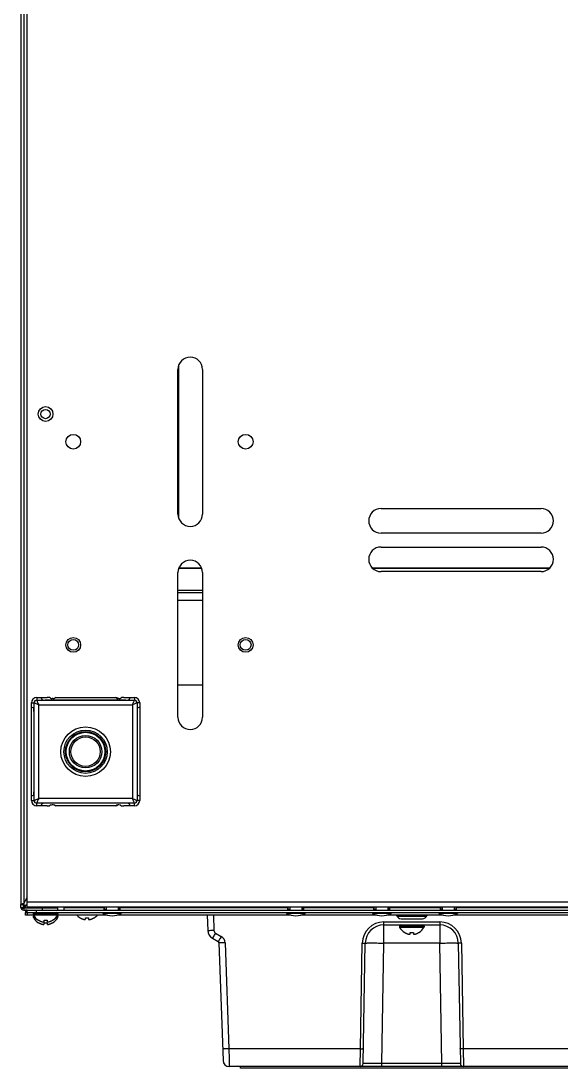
# Model space of a CAD drawing. Header units: millimetres. Extents: x 406 to 4339, y 342 to 2993.
# Drawn here: x 2695 to 2870.5, y 2295.2 to 2635.5 of the extents above; entities that cross this region are included whole.
import ezdxf

# ---------------------------------------------------------------- set-up
doc = ezdxf.new("R2010")
doc.units = ezdxf.units.MM
doc.header["$LTSCALE"] = 256.666667
doc.layers.get('0').update_dxf_attribs({"linetype": 'CONTINUOUS'})
doc.layers.add('ASSI', color=7, linetype='CONTINUOUS')
doc.layers.add('GEOM', color=7, linetype='CONTINUOUS')

msp = doc.modelspace()

# ---------------------------------------------------------------- linework, layer by layer
at = {"color": 7, "linetype": 'Continuous'}
for p, q in [((2694.98, 2895.63), (2694.98, 2348.33)), ((2695.88, 2895.63), (2695.88, 2347.43)), ((2696.98, 2347.53), (2696.98, 2893.62)), ((2745.98, 2475.23), (2745.98, 2522.23)), ((2746.08, 2523.1), (2746.08, 2474.36)), ((2746.18, 2523.47), (2746.18, 2474)), ((2753.98, 2522.23), (2753.98, 2475.23)), ((2811.98, 2477.03), (2863.98, 2477.03)), ((2863.98, 2469.03), (2811.98, 2469.03)), ((2811.98, 2464.53), (2863.98, 2464.53)), ((2746.24, 2457.66), (2753.71, 2457.66)), ((2746.3, 2457.79), (2753.65, 2457.79)), ((2809.07, 2457.79), (2866.88, 2457.79)), ((2809.2, 2457.66), (2866.75, 2457.66)), ((2863.98, 2456.53), (2811.98, 2456.53)), ((2745.98, 2409.23), (2745.98, 2456.23)), ((2753.98, 2456.23), (2753.98, 2409.23)), ((2745.98, 2450.48), (2753.98, 2450.48)), ((2745.98, 2449.73), (2753.98, 2449.73)), ((2745.98, 2447.23), (2753.98, 2447.23)), ((2745.98, 2419.73), (2753.98, 2419.73)), ((2700.13, 2415.64), (2703.52, 2415.64)), ((2701.48, 2415.64), (2701.87, 2414.85)), ((2704.63, 2415.37), (2704.27, 2415.61)), ((2706.34, 2415.64), (2705.94, 2415.37)), ((2706.34, 2415.64), (2725.61, 2415.64)), ((2726.01, 2415.37), (2725.61, 2415.64)), ((2727.32, 2415.37), (2727.68, 2415.61)), ((2728.43, 2415.64), (2731.82, 2415.64)), ((2730.47, 2415.64), (2730.08, 2414.85)), ((2698.37, 2382.19), (2698.37, 2413.88)), ((2699.16, 2412.13), (2698.37, 2412.53)), ((2729.07, 2414.81), (2702.88, 2414.81)), ((2705.44, 2415.36), (2705.13, 2415.36)), ((2726.82, 2415.36), (2726.51, 2415.36)), ((2733.58, 2412.53), (2732.79, 2412.13)), ((2733.58, 2413.88), (2733.58, 2382.19)), ((2699.2, 2411.13), (2699.2, 2384.94)), ((2732.75, 2411.13), (2732.75, 2384.94)), ((2699.16, 2383.93), (2698.37, 2383.54)), ((2733.58, 2383.54), (2732.79, 2383.93)), ((2703.52, 2380.43), (2700.13, 2380.43)), ((2701.87, 2381.22), (2701.48, 2380.43)), ((2729.07, 2381.25), (2702.88, 2381.25)), ((2704.63, 2380.69), (2704.27, 2380.45)), ((2705.44, 2380.71), (2705.13, 2380.71)), ((2705.94, 2380.69), (2706.34, 2380.43)), ((2725.61, 2380.43), (2706.34, 2380.43)), ((2725.61, 2380.43), (2726.01, 2380.69)), ((2726.82, 2380.71), (2726.51, 2380.71)), ((2727.32, 2380.69), (2727.68, 2380.45)), ((2731.82, 2380.43), (2728.43, 2380.43)), ((2730.08, 2381.22), (2730.47, 2380.43)), ((2694.98, 2347.43), (2694.98, 2348.33)), ((2694.98, 2348.33), (2695.78, 2348.33)), ((2695.88, 2348.74), (2695.78, 2348.71)), ((2695.78, 2347.43), (2695.78, 2348.33)), ((2695.88, 2348.74), (2696.98, 2350.65)), ((2696.48, 2347.33), (2696.48, 2348.13)), ((2696.98, 2348.13), (2696.48, 2348.13)), ((2696.98, 2348.06), (2696.48, 2348.06)), ((2694.98, 2347.43), (2695.78, 2347.43)), ((2695.17, 2346.88), (2695.8, 2347.37)), ((2695.88, 2347.43), (2695.88, 2347.33)), ((2695.88, 2347.43), (2696.48, 2347.43)), ((2695.88, 2347.33), (2695.88, 2346.53)), ((2695.88, 2346.53), (3294.08, 2346.53)), ((2696.48, 2346.51), (2696.48, 2345.74)), ((2696.98, 2346.51), (2696.48, 2346.51)), ((2696.98, 2345.74), (2696.48, 2345.74)), ((2696.48, 2344.93), (2696.48, 2345.73)), ((2696.48, 2345.73), (2696.98, 2345.73)), ((2699.03, 2344.93), (2696.48, 2344.93)), ((2696.51, 2344.93), (2696.51, 2345.73)), ((3292.98, 2347.53), (2696.98, 2347.53)), ((2696.98, 2345.73), (2696.98, 2346.53)), ((2696.98, 2345.73), (2696.98, 2344.93)), ((2696.98, 2345.73), (3292.97, 2345.73)), ((2708.98, 2346.53), (2708.98, 2347.53)), ((2700.68, 2343.25), (2700.68, 2343.29)), ((2700.68, 2342.45), (2700.68, 2342.49)), ((2702.48, 2342.74), (2702.48, 2343.29)), ((2702.48, 2341.94), (2702.48, 2342.49)), ((2703.48, 2343.29), (2703.48, 2342.74)), ((2703.48, 2342.49), (2703.48, 2341.94)), ((2705.28, 2343.29), (2705.28, 2343.25)), ((2705.28, 2342.49), (2705.28, 2342.45)), ((2714.18, 2344.05), (2714.18, 2344.09)), ((2715.98, 2343.54), (2715.98, 2344.09)), ((2716.98, 2344.09), (2716.98, 2343.54)), ((2718.78, 2344.09), (2718.78, 2344.05)), ((2819.68, 2339.25), (2819.68, 2339.29)), ((2821.48, 2338.74), (2821.48, 2339.29)), ((2822.48, 2339.29), (2822.48, 2338.74)), ((2824.28, 2339.29), (2824.28, 2339.25))]:
    msp.add_line(p, q, dxfattribs=at)
at = {"color": 9, "linetype": 'Continuous'}
for p, q in [((2700.13, 2415.64), (2700.13, 2414.78)), ((2731.82, 2415.64), (2731.82, 2414.78)), ((2698.37, 2413.88), (2699.23, 2413.88)), ((2699.23, 2382.19), (2699.23, 2413.88)), ((2700.13, 2414.78), (2731.82, 2414.78)), ((2700.74, 2382.8), (2700.74, 2413.27)), ((2700.74, 2413.27), (2731.21, 2413.27)), ((2731.21, 2413.27), (2731.21, 2382.8)), ((2732.72, 2413.88), (2732.72, 2382.19)), ((2733.58, 2413.88), (2732.72, 2413.88)), ((2698.37, 2382.19), (2699.23, 2382.19)), ((2731.21, 2382.8), (2700.74, 2382.8)), ((2733.58, 2382.19), (2732.72, 2382.19)), ((2700.13, 2380.43), (2700.13, 2381.29)), ((2731.82, 2381.29), (2700.13, 2381.29)), ((2731.82, 2380.43), (2731.82, 2381.29))]:
    msp.add_line(p, q, dxfattribs=at)
at = {"color": 7, "linetype": 'Continuous'}
for centre, radius in [((2702.98, 2507.73), 2.4), ((2702.98, 2507.73), 1.5), ((2711.98, 2498.73), 2.4), ((2767.98, 2498.73), 2.4), ((2711.98, 2432.73), 2.4), ((2711.98, 2432.73), 1.75), ((2767.98, 2432.73), 2.4), ((2767.98, 2432.73), 1.75), ((2715.98, 2398.03), 7.04), ((2715.98, 2398.03), 5.28)]:
    msp.add_circle(centre, radius, dxfattribs=at)
at = {"color": 9, "linetype": 'Continuous'}
for radius in [8.05, 6.54, 6.29, 4.78]:
    msp.add_circle((2715.98, 2398.03), radius, dxfattribs=at)
at = {"color": 7, "linetype": 'Continuous'}
for centre, radius, start, end in [((2749.98, 2522.23), 4, 0, 180), ((2811.98, 2473.03), 4, 90, 270), ((2863.98, 2473.03), 4, 270, 90), ((2749.98, 2475.23), 4, 180, 360), ((2811.98, 2460.53), 4, 90, 270), ((2863.98, 2460.53), 4, 270, 90), ((2749.98, 2456.23), 4, 0, 180), ((2700.13, 2413.88), 1.76, 90, 180), ((2731.82, 2413.88), 1.76, 0, 90), ((2749.98, 2409.23), 4, 180, 360), ((2700.13, 2382.19), 1.76, 180, 270), ((2731.82, 2382.19), 1.76, 270, 360), ((2695.88, 2347.43), 0.9, 180, 270), ((2695.88, 2347.43), 0.1, 180, 270), ((2703.17, 2347.35), 4.8, 210.3012, 238.6273), ((2702.78, 2347.35), 4.8, 301.3727, 329.6988), ((2716.67, 2348.15), 4.8, 222.3222, 238.6273), ((2716.28, 2348.15), 4.8, 301.3727, 317.6778), ((2703.17, 2346.55), 4.8, 210.3012, 238.6273), ((2703.16, 2347.34), 4.75, 238.4659, 241.0313), ((2703.16, 2346.54), 4.75, 238.4659, 241.0313), ((2703.16, 2347.34), 4.75, 241.0316, 241.9926), ((2703.16, 2346.54), 4.75, 241.0316, 241.9926), ((2703.16, 2347.33), 4.75, 241.9926, 243.3187), ((2703.16, 2346.53), 4.75, 241.9926, 243.3187), ((2703.16, 2347.33), 4.74, 243.3188, 244.4598), ((2703.16, 2346.53), 4.74, 243.3188, 244.4598), ((2703.15, 2347.33), 4.74, 244.4598, 245.4278), ((2703.15, 2346.53), 4.74, 244.4598, 245.4278), ((2703.15, 2347.32), 4.73, 245.4278, 246.6825), ((2703.15, 2346.52), 4.73, 245.4278, 246.6825), ((2703.15, 2347.32), 4.73, 246.6826, 247.4526), ((2703.15, 2346.52), 4.73, 246.6826, 247.4526), ((2703.15, 2347.31), 4.72, 247.4524, 248.9975), ((2703.15, 2346.51), 4.72, 247.4524, 248.9975), ((2703.15, 2347.3), 4.72, 248.9977, 249.4819), ((2703.15, 2346.5), 4.72, 248.9977, 249.4819), ((2703.14, 2347.29), 4.7, 249.4813, 251.5344), ((2703.14, 2346.49), 4.7, 249.4813, 251.5344), ((2703.14, 2347.28), 4.68, 251.535, 252.6227), ((2703.14, 2346.48), 4.68, 251.535, 252.6227), ((2703.13, 2347.26), 4.67, 252.6228, 253.6051), ((2703.13, 2346.46), 4.67, 252.6228, 253.6051), ((2703.12, 2347.23), 4.64, 253.6036, 255.6824), ((2703.12, 2346.43), 4.64, 253.6036, 255.6824), ((2702.23, 2344.73), 2.01, 262.7259, 264.7415), ((2702.23, 2343.93), 2.01, 262.7259, 264.7415), ((2702.23, 2344.71), 1.98, 264.7442, 265.3991), ((2702.23, 2343.91), 1.98, 264.7442, 265.3991), ((2702.23, 2344.69), 1.97, 265.3984, 266.7833), ((2702.23, 2343.89), 1.97, 265.3984, 266.7833), ((2702.23, 2344.68), 1.96, 266.7841, 267.6235), ((2702.23, 2343.88), 1.96, 266.7841, 267.6235), ((2702.23, 2344.68), 1.96, 267.6234, 268.8455), ((2702.23, 2343.88), 1.96, 267.6234, 268.8455), ((2702.23, 2344.67), 1.95, 268.8459, 270.9258), ((2702.23, 2343.87), 1.95, 268.8459, 270.9258), ((2702.23, 2344.67), 1.95, 270.9261, 271.9964), ((2702.23, 2343.87), 1.95, 270.9261, 271.9964), ((2702.22, 2344.68), 1.96, 271.9964, 273.0228), ((2702.22, 2343.88), 1.96, 271.9964, 273.0228), ((2702.22, 2344.69), 1.97, 273.0233, 274.286), ((2702.22, 2343.89), 1.97, 273.0233, 274.286), ((2702.22, 2344.7), 1.98, 274.2856, 275.1372), ((2702.22, 2343.9), 1.98, 274.2856, 275.1372), ((2702.22, 2344.73), 2.01, 275.1401, 277.2744), ((2702.22, 2343.93), 2.01, 275.1401, 277.2744), ((2702.98, 2347.04), 3.79, 262.4006, 267.4511), ((2702.98, 2346.24), 3.79, 262.4006, 267.4511), ((2702.98, 2347.03), 3.77, 267.455, 270), ((2702.98, 2346.23), 3.77, 267.455, 270), ((2702.98, 2347.03), 3.77, 270, 272.545), ((2702.98, 2346.23), 3.77, 270, 272.545), ((2702.97, 2347.04), 3.79, 272.5489, 277.5994), ((2702.97, 2346.24), 3.79, 272.5489, 277.5994), ((2703.73, 2344.73), 2.01, 262.7256, 264.8598), ((2703.73, 2343.93), 2.01, 262.7256, 264.8598), ((2703.73, 2344.7), 1.98, 264.8627, 265.7144), ((2703.73, 2343.9), 1.98, 264.8627, 265.7144), ((2703.73, 2344.69), 1.97, 265.714, 266.9766), ((2703.73, 2343.89), 1.97, 265.714, 266.9766), ((2703.73, 2344.68), 1.96, 266.9771, 268.0037), ((2703.73, 2343.88), 1.96, 266.9771, 268.0037), ((2703.73, 2344.67), 1.95, 268.0037, 269.0738), ((2703.73, 2343.87), 1.95, 268.0037, 269.0738), ((2703.73, 2344.67), 1.95, 269.0741, 270.1995), ((2703.73, 2343.87), 1.95, 269.0741, 270.1995), ((2703.73, 2344.67), 1.95, 270.1995, 271.1541), ((2703.73, 2343.87), 1.95, 270.1995, 271.1541), ((2703.73, 2344.68), 1.95, 271.1545, 272.3767), ((2703.73, 2343.88), 1.95, 271.1545, 272.3767), ((2703.72, 2344.68), 1.96, 272.3765, 273.2159), ((2703.72, 2343.88), 1.96, 272.3765, 273.2159), ((2703.72, 2344.69), 1.97, 273.2167, 274.6016), ((2703.72, 2343.89), 1.97, 273.2167, 274.6016), ((2703.72, 2344.71), 1.98, 274.6009, 275.2558), ((2703.72, 2343.91), 1.98, 274.6009, 275.2558), ((2703.72, 2344.73), 2.01, 275.2585, 277.2741), ((2703.72, 2343.93), 2.01, 275.2585, 277.2741), ((2702.83, 2347.23), 4.64, 284.3176, 286.3964), ((2702.83, 2346.43), 4.64, 284.3176, 286.3964), ((2702.82, 2347.26), 4.67, 286.3949, 287.3772), ((2702.82, 2346.46), 4.67, 286.3949, 287.3772), ((2702.81, 2347.28), 4.68, 287.3773, 288.465), ((2702.81, 2346.48), 4.68, 287.3773, 288.465), ((2702.81, 2347.29), 4.7, 288.4656, 290.5187), ((2702.81, 2346.49), 4.7, 288.4656, 290.5187), ((2702.8, 2347.3), 4.72, 290.5181, 291.0023), ((2702.8, 2346.5), 4.72, 290.5181, 291.0023), ((2702.8, 2347.31), 4.72, 291.0025, 292.5476), ((2702.8, 2346.51), 4.72, 291.0025, 292.5476), ((2702.8, 2347.32), 4.73, 292.5474, 293.3174), ((2702.8, 2346.52), 4.73, 292.5474, 293.3174), ((2702.8, 2347.32), 4.73, 293.3175, 294.5722), ((2702.8, 2346.52), 4.73, 293.3175, 294.5722), ((2702.8, 2347.33), 4.74, 294.5722, 295.5402), ((2702.8, 2346.53), 4.74, 294.5722, 295.5402), ((2702.79, 2347.33), 4.74, 295.5402, 296.6812), ((2702.79, 2346.53), 4.74, 295.5402, 296.6812), ((2702.79, 2347.33), 4.75, 296.6813, 298.0074), ((2702.79, 2346.53), 4.75, 296.6813, 298.0074), ((2702.79, 2347.34), 4.75, 298.0074, 298.9684), ((2702.79, 2346.54), 4.75, 298.0074, 298.9684), ((2702.79, 2347.34), 4.75, 298.9687, 301.5341), ((2702.79, 2346.54), 4.75, 298.9687, 301.5341), ((2702.78, 2346.55), 4.8, 301.3727, 329.6988), ((2716.66, 2348.14), 4.75, 238.4659, 241.0313), ((2716.66, 2348.14), 4.75, 241.0316, 241.9926), ((2716.66, 2348.13), 4.75, 241.9926, 243.3187), ((2716.66, 2348.13), 4.74, 243.3188, 244.4598), ((2716.65, 2348.13), 4.74, 244.4598, 245.4278), ((2716.65, 2348.12), 4.73, 245.4278, 246.6825), ((2716.65, 2348.12), 4.73, 246.6826, 247.4526), ((2716.65, 2348.11), 4.72, 247.4524, 248.9975), ((2716.65, 2348.1), 4.72, 248.9977, 249.4819), ((2716.64, 2348.09), 4.7, 249.4813, 251.5344), ((2716.64, 2348.08), 4.68, 251.535, 252.6227), ((2716.63, 2348.06), 4.67, 252.6228, 253.6051), ((2716.62, 2348.03), 4.64, 253.6036, 255.6824), ((2715.73, 2345.53), 2.01, 262.7259, 264.7415), ((2715.73, 2345.51), 1.98, 264.7442, 265.3991), ((2715.73, 2345.49), 1.97, 265.3984, 266.7833), ((2715.73, 2345.48), 1.96, 266.7841, 267.6235), ((2715.73, 2345.48), 1.96, 267.6234, 268.8455), ((2715.73, 2345.47), 1.95, 268.8459, 270.9258), ((2715.73, 2345.47), 1.95, 270.9261, 271.9964), ((2715.72, 2345.48), 1.96, 271.9964, 273.0228), ((2715.72, 2345.49), 1.97, 273.0233, 274.286), ((2715.72, 2345.5), 1.98, 274.2856, 275.1372), ((2715.72, 2345.53), 2.01, 275.1401, 277.2744), ((2716.48, 2347.84), 3.79, 262.4006, 267.4511), ((2716.48, 2347.83), 3.77, 267.455, 270), ((2716.48, 2347.83), 3.77, 270, 272.545), ((2716.47, 2347.84), 3.79, 272.5489, 277.5994), ((2717.23, 2345.53), 2.01, 262.7256, 264.8598), ((2717.23, 2345.5), 1.98, 264.8627, 265.7144), ((2717.23, 2345.49), 1.97, 265.714, 266.9766), ((2717.23, 2345.48), 1.96, 266.9771, 268.0037), ((2717.23, 2345.47), 1.95, 268.0037, 269.0738), ((2717.23, 2345.47), 1.95, 269.0741, 270.1995), ((2717.23, 2345.47), 1.95, 270.1995, 271.1541), ((2717.23, 2345.48), 1.95, 271.1545, 272.3767), ((2717.22, 2345.48), 1.96, 272.3765, 273.2159), ((2717.22, 2345.49), 1.97, 273.2167, 274.6016), ((2717.22, 2345.51), 1.98, 274.6009, 275.2558), ((2717.22, 2345.53), 2.01, 275.2585, 277.2741), ((2716.33, 2348.03), 4.64, 284.3176, 286.3964), ((2716.32, 2348.06), 4.67, 286.3949, 287.3772), ((2716.31, 2348.08), 4.68, 287.3773, 288.465), ((2716.31, 2348.09), 4.7, 288.4656, 290.5187), ((2716.3, 2348.1), 4.72, 290.5181, 291.0023), ((2716.3, 2348.11), 4.72, 291.0025, 292.5476), ((2716.3, 2348.12), 4.73, 292.5474, 293.3174), ((2716.3, 2348.12), 4.73, 293.3175, 294.5722), ((2716.3, 2348.13), 4.74, 294.5722, 295.5402), ((2716.29, 2348.13), 4.74, 295.5402, 296.6812), ((2716.29, 2348.13), 4.75, 296.6813, 298.0074), ((2716.29, 2348.14), 4.75, 298.0074, 298.9684), ((2716.29, 2348.14), 4.75, 298.9687, 301.5341), ((2822.17, 2343.35), 4.8, 210.3012, 238.6273), ((2821.78, 2343.35), 4.8, 301.3727, 329.6988), ((2822.16, 2343.34), 4.75, 238.4659, 241.0313), ((2822.16, 2343.34), 4.75, 241.0316, 241.9926), ((2822.16, 2343.33), 4.75, 241.9926, 243.3187), ((2822.16, 2343.33), 4.74, 243.3188, 244.4598), ((2822.15, 2343.33), 4.74, 244.4598, 245.4278), ((2822.15, 2343.32), 4.73, 245.4278, 246.6825), ((2822.15, 2343.32), 4.73, 246.6826, 247.4526), ((2822.15, 2343.31), 4.72, 247.4524, 248.9975), ((2822.15, 2343.3), 4.72, 248.9977, 249.4819), ((2822.14, 2343.29), 4.7, 249.4813, 251.5344), ((2822.14, 2343.28), 4.68, 251.535, 252.6227), ((2822.13, 2343.26), 4.67, 252.6228, 253.6051), ((2822.12, 2343.23), 4.64, 253.6036, 255.6824), ((2821.23, 2340.73), 2.01, 262.7259, 264.7415), ((2821.23, 2340.71), 1.98, 264.7442, 265.3991), ((2821.23, 2340.69), 1.97, 265.3984, 266.7833), ((2821.23, 2340.68), 1.96, 266.7841, 267.6235), ((2821.23, 2340.68), 1.96, 267.6234, 268.8455), ((2821.23, 2340.67), 1.95, 268.8459, 270.9258), ((2821.23, 2340.67), 1.95, 270.9261, 271.9964), ((2821.22, 2340.68), 1.96, 271.9964, 273.0228), ((2821.22, 2340.69), 1.97, 273.0233, 274.286), ((2821.22, 2340.7), 1.98, 274.2856, 275.1372), ((2821.22, 2340.73), 2.01, 275.1401, 277.2744), ((2821.98, 2343.04), 3.79, 262.4006, 267.4511), ((2821.98, 2343.03), 3.77, 267.455, 270), ((2821.98, 2343.03), 3.77, 270, 272.545), ((2821.97, 2343.04), 3.79, 272.5489, 277.5994), ((2822.73, 2340.73), 2.01, 262.7256, 264.8598), ((2822.73, 2340.7), 1.98, 264.8627, 265.7144), ((2822.73, 2340.69), 1.97, 265.714, 266.9766), ((2822.73, 2340.68), 1.96, 266.9771, 268.0037), ((2822.73, 2340.67), 1.95, 268.0037, 269.0738), ((2822.73, 2340.67), 1.95, 269.0741, 270.1995), ((2822.73, 2340.67), 1.95, 270.1995, 271.1541), ((2822.73, 2340.68), 1.95, 271.1545, 272.3767), ((2822.72, 2340.68), 1.96, 272.3765, 273.2159), ((2822.72, 2340.69), 1.97, 273.2167, 274.6016), ((2822.72, 2340.71), 1.98, 274.6009, 275.2558), ((2822.72, 2340.73), 2.01, 275.2585, 277.2741), ((2821.83, 2343.23), 4.64, 284.3176, 286.3964), ((2821.82, 2343.26), 4.67, 286.3949, 287.3772), ((2821.81, 2343.28), 4.68, 287.3773, 288.465), ((2821.81, 2343.29), 4.7, 288.4656, 290.5187), ((2821.8, 2343.3), 4.72, 290.5181, 291.0023), ((2821.8, 2343.31), 4.72, 291.0025, 292.5476), ((2821.8, 2343.32), 4.73, 292.5474, 293.3174), ((2821.8, 2343.32), 4.73, 293.3175, 294.5722), ((2821.8, 2343.33), 4.74, 294.5722, 295.5402), ((2821.79, 2343.33), 4.74, 295.5402, 296.6812), ((2821.79, 2343.33), 4.75, 296.6813, 298.0074), ((2821.79, 2343.34), 4.75, 298.0074, 298.9684), ((2821.79, 2343.34), 4.75, 298.9687, 301.5341)]:
    msp.add_arc(centre, radius, start, end, dxfattribs=at)
at = {"color": 9, "linetype": 'Continuous'}
for centre, start, end in [((2700.13, 2413.88), 90, 180), ((2731.82, 2413.88), 360, 90), ((2700.13, 2382.19), 180, 270), ((2731.82, 2382.19), 270, 0)]:
    msp.add_arc(centre, 0.898, start, end, dxfattribs=at)
at = {"color": 7, "linetype": 'Continuous'}
for centre, major_axis, start_param, end_param in [((2703.52, 2415.61), (0.754, 0), 0.05236, 1.570796), ((2728.43, 2415.61), (0.754, 0), 1.570796, 3.089233), ((2702.88, 2414.85), (1.01, 0), -3.124139, -1.570796), ((2705.13, 2415.37), (0.503, 0), -3.089233, -1.570796), ((2705.44, 2415.37), (0.503, 0), -1.570796, -0.05236), ((2726.51, 2415.37), (0.503, 0), -3.089233, -1.570796), ((2726.82, 2415.37), (0.503, 0), -1.570796, -0.05236), ((2729.07, 2414.85), (1.01, 0), -1.570796, -0.017453), ((2699.16, 2411.13), (0, 1.01), -1.570796, -0.017453), ((2732.79, 2411.13), (0, 1.01), 0.017453, 1.570796), ((2699.16, 2384.94), (0, 1.01), -3.124139, -1.570796), ((2732.79, 2384.94), (0, 1.01), 1.570796, 3.124139), ((2702.88, 2381.22), (1.01, 0), 1.570796, 3.124139), ((2703.52, 2380.45), (0.754, 0), -1.570796, -0.05236), ((2705.13, 2380.69), (0.503, 0), 1.570796, 3.089233), ((2705.44, 2380.69), (0.503, 0), 0.05236, 1.570796), ((2726.51, 2380.69), (0.503, 0), 1.570796, 3.089233), ((2726.82, 2380.69), (0.503, 0), 0.05236, 1.570796), ((2728.43, 2380.45), (0.754, 0), -3.089233, -1.570796), ((2729.07, 2381.22), (1.01, 0), 0.017453, 1.570796)]:
    msp.add_ellipse(centre, major_axis=major_axis, ratio=0.034921, start_param=start_param, end_param=end_param, dxfattribs=at)
at = {"color": 9, "linetype": 'Continuous'}
for points, knots in [([(2700.74, 2413.27), (2700.56, 2413.35), (2700.22, 2413.51), (2699.82, 2413.68), (2699.54, 2413.78), (2699.39, 2413.83), (2699.29, 2413.86), (2699.25, 2413.88), (2699.23, 2413.88)], [0, 0, 0, 0, 0.36445, 0.684724, 0.812596, 0.910743, 0.974272, 1, 1, 1, 1]), ([(2700.13, 2414.78), (2700.13, 2414.76), (2700.15, 2414.72), (2700.18, 2414.62), (2700.23, 2414.47), (2700.33, 2414.19), (2700.5, 2413.78), (2700.66, 2413.45), (2700.74, 2413.27)], [0, 0, 0, 0, 0.025728, 0.089256, 0.187403, 0.315276, 0.63555, 1, 1, 1, 1]), ([(2731.21, 2413.27), (2731.29, 2413.45), (2731.45, 2413.78), (2731.62, 2414.19), (2731.72, 2414.47), (2731.77, 2414.62), (2731.8, 2414.72), (2731.82, 2414.76), (2731.82, 2414.78)], [0, 0, 0, 0, 0.36445, 0.684724, 0.812596, 0.910743, 0.974272, 1, 1, 1, 1]), ([(2732.72, 2413.88), (2732.7, 2413.88), (2732.66, 2413.86), (2732.56, 2413.83), (2732.41, 2413.78), (2732.13, 2413.68), (2731.73, 2413.51), (2731.39, 2413.35), (2731.21, 2413.27)], [0, 0, 0, 0, 0.025728, 0.089256, 0.187403, 0.315276, 0.63555, 1, 1, 1, 1]), ([(2699.23, 2382.19), (2699.25, 2382.19), (2699.29, 2382.21), (2699.39, 2382.23), (2699.54, 2382.29), (2699.82, 2382.39), (2700.22, 2382.56), (2700.56, 2382.71), (2700.74, 2382.8)], [0, 0, 0, 0, 0.025728, 0.089256, 0.187403, 0.315276, 0.63555, 1, 1, 1, 1]), ([(2700.74, 2382.8), (2700.66, 2382.62), (2700.5, 2382.28), (2700.33, 2381.87), (2700.23, 2381.6), (2700.18, 2381.45), (2700.15, 2381.35), (2700.13, 2381.3), (2700.13, 2381.29)], [0, 0, 0, 0, 0.36445, 0.684724, 0.812596, 0.910743, 0.974272, 1, 1, 1, 1]), ([(2731.82, 2381.29), (2731.82, 2381.3), (2731.8, 2381.35), (2731.77, 2381.45), (2731.72, 2381.6), (2731.62, 2381.87), (2731.45, 2382.28), (2731.29, 2382.62), (2731.21, 2382.8)], [0, 0, 0, 0, 0.025728, 0.089256, 0.187403, 0.315276, 0.63555, 1, 1, 1, 1]), ([(2731.21, 2382.8), (2731.39, 2382.71), (2731.73, 2382.56), (2732.13, 2382.39), (2732.41, 2382.29), (2732.56, 2382.23), (2732.66, 2382.21), (2732.7, 2382.19), (2732.72, 2382.19)], [0, 0, 0, 0, 0.36445, 0.684724, 0.812596, 0.910743, 0.974272, 1, 1, 1, 1])]:
    msp.add_open_spline(points, degree=3, knots=knots, dxfattribs=at)
at = {"color": 7, "linetype": 'Continuous'}
for points, knots in [([(2695.78, 2348.71), (2695.58, 2348.66), (2695.32, 2348.58), (2695.05, 2348.46), (2694.98, 2348.37), (2694.98, 2348.33)], [0, 0, 0, 0, 0.662099, 0.876477, 1, 1, 1, 1]), ([(2695.88, 2348.74), (2695.86, 2348.71), (2695.81, 2348.58), (2695.78, 2348.44), (2695.78, 2348.33)], [0, 0, 0, 0, 0.2586, 1, 1, 1, 1]), ([(2695.88, 2347.37), (2695.88, 2347.37), (2695.91, 2347.35), (2695.95, 2347.33), (2695.98, 2347.33)], [0, 0, 0, 0, 0.27562, 1, 1, 1, 1])]:
    msp.add_open_spline(points, degree=3, knots=knots, dxfattribs=at)
at = {"layer": 'ASSI', "color": 7, "linetype": 'Continuous'}
for p, q in [((2698.98, 2345.33), (2698.98, 2345.13)), ((2698.98, 2344.53), (2698.98, 2344.33)), ((2701.38, 2347.33), (2701.38, 2347.53)), ((2704.58, 2347.33), (2704.58, 2347.53)), ((2706.98, 2345.33), (2706.98, 2345.13)), ((2706.98, 2344.53), (2706.98, 2344.33)), ((2817.98, 2341.33), (2817.98, 2341.13)), ((2825.98, 2341.33), (2825.98, 2341.13))]:
    msp.add_line(p, q, dxfattribs=at)
at = {"layer": 'ASSI', "color": 9, "linetype": 'Continuous'}
for p, q in [((2706.98, 2345.33), (2698.98, 2345.33)), ((2706.98, 2345.13), (2698.98, 2345.13)), ((2699.33, 2344.53), (2698.98, 2344.53)), ((2699.49, 2344.33), (2698.98, 2344.33)), ((2706.92, 2344.93), (2699.03, 2344.93)), ((2706.98, 2344.33), (2706.46, 2344.33)), ((2706.98, 2344.53), (2706.63, 2344.53)), ((2699.64, 2344.13), (2699.03, 2344.13)), ((2706.92, 2344.13), (2706.31, 2344.13)), ((2825.98, 2341.33), (2817.98, 2341.33)), ((2825.98, 2341.13), (2817.98, 2341.13)), ((2825.92, 2340.93), (2818.03, 2340.93))]:
    msp.add_line(p, q, dxfattribs=at)
at = {"layer": 'ASSI', "color": 7, "linetype": 'Continuous'}
for centre, radius, start, end in [((2699.38, 2345.33), 0.4, 90, 180), ((2699.38, 2345.13), 0.4, 180, 210.3012), ((2699.38, 2344.53), 0.4, 132.2886, 180), ((2699.38, 2344.33), 0.4, 180, 210.3012), ((2703.17, 2347.35), 4.8, 210.3012, 238.6273), ((2702.78, 2347.35), 4.8, 301.3727, 329.6988), ((2706.58, 2345.33), 0.4, 0, 90), ((2706.58, 2344.53), 0.4, 0, 47.7114), ((2706.58, 2345.13), 0.4, 329.6988, 360), ((2706.58, 2344.33), 0.4, 329.6988, 360), ((2716.67, 2348.15), 4.8, 222.1985, 238.6273), ((2716.28, 2348.15), 4.8, 301.3727, 317.8015), ((2703.17, 2346.55), 4.8, 210.3012, 238.6273), ((2702.78, 2346.55), 4.8, 301.3727, 329.6988), ((2818.38, 2341.33), 0.4, 90, 180), ((2818.38, 2341.13), 0.4, 180, 210.3012), ((2822.17, 2343.35), 4.8, 210.3012, 238.6273), ((2821.78, 2343.35), 4.8, 301.3727, 329.6988), ((2825.58, 2341.33), 0.4, 0, 90), ((2825.58, 2341.13), 0.4, 329.6988, 360)]:
    msp.add_arc(centre, radius, start, end, dxfattribs=at)
at = {"layer": 'GEOM', "color": 3, "linetype": 'Continuous'}
for p, q in [((2726.08, 2415.53), (2725.77, 2415.53)), ((2725.77, 2380.53), (2726.08, 2380.53))]:
    msp.add_line(p, q, dxfattribs=at)
at = {"layer": 'GEOM', "color": 9, "linetype": 'Continuous'}
for p, q in [((3292.98, 2349.13), (2696.98, 2349.13)), ((2699.98, 2345.73), (2699.98, 2346.53)), ((2701.98, 2346.53), (2701.98, 2347.33)), ((2722.04, 2347.33), (2708.98, 2347.33)), ((2781.73, 2347.33), (2727.14, 2347.33)), ((2757.5, 2344.93), (2757.68, 2339.9)), ((2809.67, 2347.33), (2786.83, 2347.33)), ((2831.26, 2347.33), (2814.77, 2347.33)), ((2826.73, 2344.43), (2817.22, 2344.43)), ((2913.81, 2347.33), (2836.36, 2347.33)), ((2812.87, 2342.7), (2831.08, 2342.7)), ((2812.87, 2335.84), (2812.87, 2342.7)), ((2831.08, 2342.7), (2831.08, 2335.84)), ((2758.18, 2339.07), (2760.07, 2337.98)), ((2761.32, 2335.9), (2762.52, 2301.52)), ((2805.27, 2301.52), (2805.87, 2335.82)), ((2812.19, 2296.72), (2812.87, 2335.84)), ((2831.08, 2335.84), (2812.87, 2335.84)), ((2831.76, 2296.72), (2831.08, 2335.84)), ((2838.08, 2335.82), (2838.68, 2301.52)), ((2805.27, 2301.52), (2762.52, 2301.52)), ((2762.52, 2301.52), (2762.59, 2298.21)), ((2805.19, 2295.73), (2805.27, 2301.52)), ((2881.43, 2301.52), (2838.68, 2301.52)), ((2838.68, 2301.52), (2838.76, 2295.73)), ((2762.59, 2298.21), (2762.65, 2295.73)), ((2831.76, 2296.72), (2812.19, 2296.72)), ((2812.19, 2295.73), (2812.19, 2296.72)), ((2831.76, 2295.73), (2831.76, 2296.72))]:
    msp.add_line(p, q, dxfattribs=at)
at = {"layer": 'GEOM', "color": 7, "linetype": 'Continuous'}
for p, q in [((2695.88, 2347.33), (2706.98, 2347.33)), ((2701.22, 2347.33), (2700.88, 2347.53)), ((2704.73, 2347.33), (2705.08, 2347.53)), ((2722.96, 2344.93), (2706.92, 2344.93)), ((2706.98, 2346.53), (2706.98, 2347.33)), ((2721.59, 2345.73), (2721.59, 2345.43)), ((2727.59, 2345.43), (2721.59, 2345.43)), ((2722.04, 2346.73), (2722.04, 2347.53)), ((2722.65, 2346.73), (2722.04, 2346.73)), ((2722.15, 2346.73), (2722.15, 2347.53)), ((2722.65, 2347.53), (2722.65, 2346.53)), ((2782.65, 2344.93), (2726.21, 2344.93)), ((2726.52, 2347.53), (2726.52, 2346.53)), ((2726.52, 2346.73), (2727.14, 2346.73)), ((2727.02, 2347.53), (2727.02, 2346.73)), ((2727.14, 2347.53), (2727.14, 2346.73)), ((2727.59, 2345.73), (2727.59, 2345.43)), ((2755.5, 2344.93), (2755.68, 2339.9)), ((2781.28, 2345.73), (2781.28, 2345.43)), ((2787.28, 2345.43), (2781.28, 2345.43)), ((2781.73, 2346.73), (2781.73, 2347.53)), ((2782.34, 2346.73), (2781.73, 2346.73)), ((2781.84, 2346.73), (2781.84, 2347.53)), ((2782.34, 2347.53), (2782.34, 2346.53)), ((2810.59, 2344.93), (2785.9, 2344.93)), ((2786.21, 2347.53), (2786.21, 2346.53)), ((2786.21, 2346.73), (2786.83, 2346.73)), ((2786.71, 2347.53), (2786.71, 2346.73)), ((2786.83, 2347.53), (2786.83, 2346.73)), ((2787.28, 2345.73), (2787.28, 2345.43)), ((2809.22, 2345.73), (2809.22, 2345.43)), ((2815.22, 2345.43), (2809.22, 2345.43)), ((2809.67, 2346.73), (2809.67, 2347.53)), ((2810.28, 2346.73), (2809.67, 2346.73)), ((2809.78, 2346.73), (2809.78, 2347.53)), ((2810.28, 2347.53), (2810.28, 2346.53)), ((2832.18, 2344.93), (2813.84, 2344.93)), ((2814.15, 2347.53), (2814.15, 2346.53)), ((2814.15, 2346.73), (2814.77, 2346.73)), ((2814.65, 2347.53), (2814.65, 2346.73)), ((2814.77, 2347.53), (2814.77, 2346.73)), ((2815.22, 2345.73), (2815.22, 2345.43)), ((2830.81, 2345.73), (2830.81, 2345.43)), ((2836.81, 2345.43), (2830.81, 2345.43)), ((2831.26, 2346.73), (2831.26, 2347.53)), ((2831.87, 2346.73), (2831.26, 2346.73)), ((2831.37, 2346.73), (2831.37, 2347.53)), ((2831.87, 2347.53), (2831.87, 2346.53)), ((2914.73, 2344.93), (2835.43, 2344.93)), ((2835.74, 2347.53), (2835.74, 2346.53)), ((2835.74, 2346.73), (2836.36, 2346.73)), ((2836.24, 2347.53), (2836.24, 2346.73)), ((2836.36, 2347.53), (2836.36, 2346.73)), ((2836.81, 2345.73), (2836.81, 2345.43)), ((2812.87, 2341.73), (2831.08, 2341.73)), ((2818.48, 2343.73), (2825.48, 2343.73)), ((2757.18, 2337.41), (2759.07, 2336.31)), ((2759.32, 2335.9), (2760.65, 2297.66)), ((2806.19, 2296.72), (2806.87, 2335.84)), ((2837.08, 2335.84), (2837.76, 2296.72)), ((2881.3, 2295.73), (2762.65, 2295.73)), ((2766.29, 2295.23), (2766.29, 2295.73)), ((2877.66, 2295.23), (2766.29, 2295.23))]:
    msp.add_line(p, q, dxfattribs=at)
at = {"layer": 'GEOM', "color": 3, "linetype": 'Continuous'}
for centre, start, end in [((2726.08, 2415.23), 24.7299, 90), ((2726.08, 2380.83), 270, 335.2701)]:
    msp.add_arc(centre, 0.3, start, end, dxfattribs=at)
at = {"layer": 'GEOM', "color": 7, "linetype": 'Continuous'}
for centre, radius, start, end in [((2724.59, 2351.51), 6.78, 243.732, 296.268), ((2784.28, 2351.51), 6.78, 243.732, 296.268), ((2812.22, 2351.51), 6.78, 243.732, 296.268), ((2815.65, 2344.23), 1.5, 19.4712, 28.2853), ((2818.48, 2345.23), 1.5, 199.4712, 270), ((2825.48, 2345.23), 1.5, 270, 340.5288), ((2828.3, 2344.23), 1.5, 151.7147, 160.5288), ((2833.81, 2351.51), 6.78, 243.732, 296.268), ((2812.87, 2335.73), 6, 90, 179), ((2831.08, 2335.73), 6, 1, 90), ((2758.68, 2340), 3, 182, 240), ((2758.82, 2335.88), 0.5, 2, 59.9916), ((2762.65, 2297.73), 2, 182.0004, 270), ((2805.19, 2296.73), 1, 270, 359), ((2838.76, 2296.73), 1, 181.0001, 270.0061)]:
    msp.add_arc(centre, radius, start, end, dxfattribs=at)
at = {"layer": 'GEOM', "color": 9, "linetype": 'Continuous'}
for centre, radius, start, end in [((2812.87, 2335.7), 7, 90.0005, 178.9995), ((2831.08, 2335.7), 7, 1.0005, 89.9995), ((2758.82, 2335.81), 2.5, 2.005, 59.995)]:
    msp.add_arc(centre, radius, start, end, dxfattribs=at)
for points, knots in [([(2757.68, 2339.9), (2757.42, 2339.89), (2756.95, 2339.88), (2756.39, 2339.87), (2756.04, 2339.87), (2755.85, 2339.87), (2755.76, 2339.89), (2755.68, 2339.89), (2755.68, 2339.9)], [0, 0, 0, 0, 0.382041, 0.705904, 0.830031, 0.922514, 0.979611, 1, 1, 1, 1]), ([(2758.18, 2339.07), (2758.05, 2338.85), (2757.82, 2338.46), (2757.55, 2337.99), (2757.37, 2337.7), (2757.28, 2337.53), (2757.21, 2337.47), (2757.19, 2337.4), (2757.18, 2337.41)], [0, 0, 0, 0, 0.384745, 0.708579, 0.832208, 0.924096, 0.980588, 1, 1, 1, 1]), ([(2760.07, 2337.98), (2759.94, 2337.76), (2759.71, 2337.37), (2759.44, 2336.9), (2759.26, 2336.61), (2759.17, 2336.44), (2759.11, 2336.38), (2759.08, 2336.31), (2759.07, 2336.31)], [0, 0, 0, 0, 0.384745, 0.708579, 0.832208, 0.924096, 0.980588, 1, 1, 1, 1]), ([(2761.32, 2335.9), (2761.06, 2335.89), (2760.59, 2335.88), (2760.03, 2335.87), (2759.68, 2335.87), (2759.49, 2335.87), (2759.4, 2335.89), (2759.32, 2335.88), (2759.32, 2335.9)], [0, 0, 0, 0, 0.382041, 0.705904, 0.830031, 0.922514, 0.979611, 1, 1, 1, 1]), ([(2805.87, 2335.82), (2806, 2335.82), (2806.23, 2335.82), (2806.56, 2335.8), (2806.72, 2335.84), (2806.87, 2335.81), (2806.87, 2335.84)], [0, 0, 0, 0, 0.382144, 0.706143, 0.922848, 1, 1, 1, 1]), ([(2806.87, 2335.84), (2806.87, 2335.85), (2806.93, 2335.85), (2807, 2335.86), (2807.15, 2335.86), (2807.45, 2335.87), (2807.95, 2335.88), (2808.68, 2335.88), (2809.58, 2335.88), (2811, 2335.87), (2812.11, 2335.85), (2812.87, 2335.84)], [0, 0, 0, 0, 0.005116, 0.019602, 0.043484, 0.076573, 0.168965, 0.293274, 0.444746, 0.617502, 1, 1, 1, 1]), ([(2831.08, 2335.84), (2831.84, 2335.85), (2832.95, 2335.87), (2834.37, 2335.88), (2835.27, 2335.88), (2836, 2335.88), (2836.51, 2335.87), (2836.8, 2335.86), (2836.95, 2335.86), (2837.02, 2335.85), (2837.08, 2335.85), (2837.08, 2335.84)], [0, 0, 0, 0, 0.382512, 0.555266, 0.706737, 0.831043, 0.923432, 0.956519, 0.980401, 0.994885, 1, 1, 1, 1]), ([(2838.08, 2335.82), (2837.95, 2335.82), (2837.72, 2335.82), (2837.39, 2335.8), (2837.23, 2335.84), (2837.08, 2335.81), (2837.08, 2335.84)], [0, 0, 0, 0, 0.382144, 0.706142, 0.922848, 1, 1, 1, 1]), ([(2762.52, 2301.52), (2762.26, 2301.51), (2761.79, 2301.5), (2761.24, 2301.49), (2760.88, 2301.5), (2760.69, 2301.5), (2760.6, 2301.51), (2760.52, 2301.51), (2760.52, 2301.52)], [0, 0, 0, 0, 0.382041, 0.705904, 0.830031, 0.922514, 0.979611, 1, 1, 1, 1]), ([(2805.27, 2301.52), (2805.4, 2301.52), (2805.63, 2301.52), (2805.96, 2301.51), (2806.12, 2301.55), (2806.27, 2301.52), (2806.27, 2301.54)], [0, 0, 0, 0, 0.382144, 0.706142, 0.922848, 1, 1, 1, 1]), ([(2838.68, 2301.52), (2838.55, 2301.52), (2838.32, 2301.52), (2837.99, 2301.51), (2837.83, 2301.55), (2837.68, 2301.52), (2837.68, 2301.54)], [0, 0, 0, 0, 0.382144, 0.706142, 0.922848, 1, 1, 1, 1]), ([(2812.19, 2296.72), (2811.42, 2296.71), (2810.31, 2296.71), (2808.9, 2296.71), (2808, 2296.71), (2807.27, 2296.71), (2806.76, 2296.71), (2806.47, 2296.71), (2806.31, 2296.7), (2806.25, 2296.73), (2806.19, 2296.71), (2806.19, 2296.72)], [0, 0, 0, 0, 0.382708, 0.555589, 0.707135, 0.831494, 0.923896, 0.956949, 0.980788, 0.995174, 1, 1, 1, 1]), ([(2837.76, 2296.72), (2837.76, 2296.71), (2837.7, 2296.73), (2837.64, 2296.7), (2837.48, 2296.71), (2837.19, 2296.71), (2836.68, 2296.71), (2835.95, 2296.71), (2835.05, 2296.71), (2833.64, 2296.71), (2832.53, 2296.71), (2831.76, 2296.72)], [0, 0, 0, 0, 0.004827, 0.019212, 0.043051, 0.076104, 0.168506, 0.292865, 0.444411, 0.617292, 1, 1, 1, 1])]:
    msp.add_open_spline(points, degree=3, knots=knots, dxfattribs=at)
msp.add_open_spline([(2757.68, 2339.9), (2757.69, 2339.58), (2757.9, 2339.23), (2758.18, 2339.07)], degree=3, dxfattribs=at)

doc.saveas('drawing.dxf')
